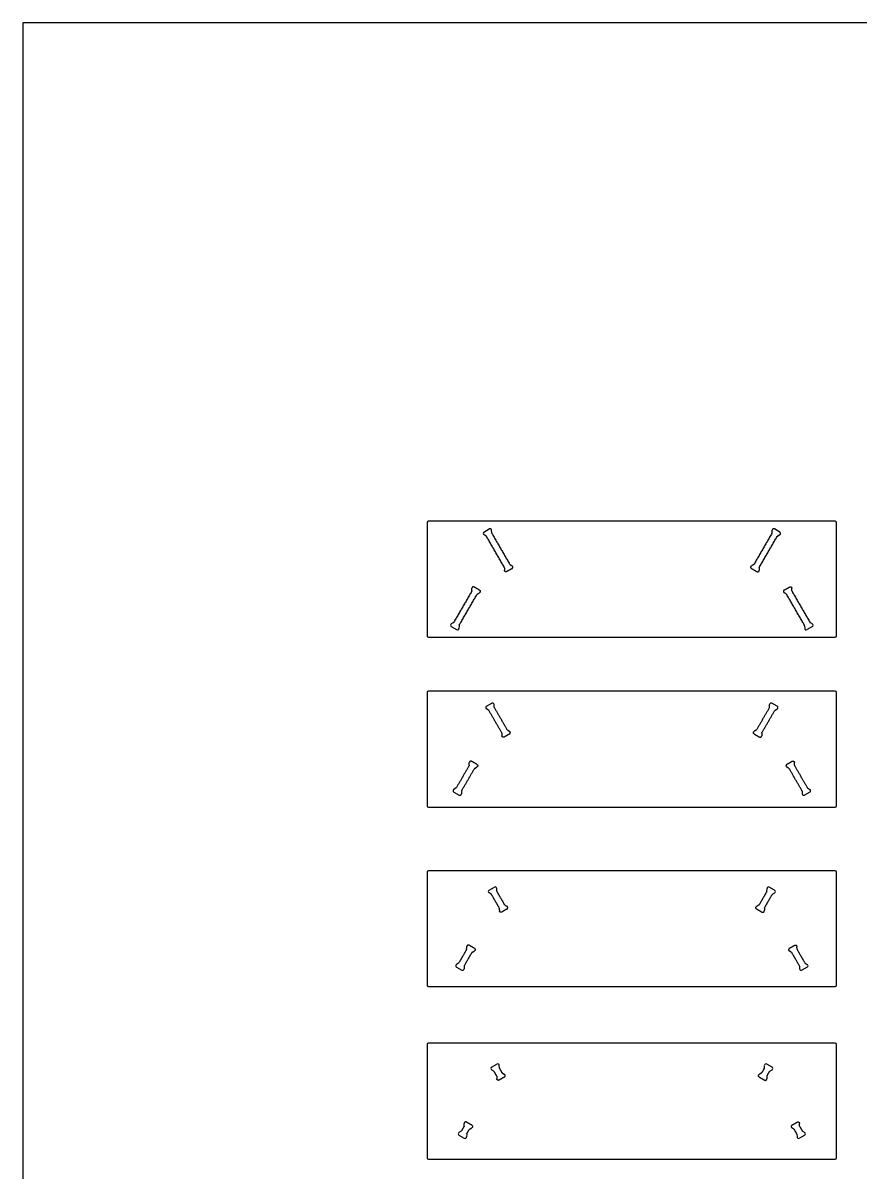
# Model space of a CAD drawing. Header units: millimetres. Extents: x -2942 to 5040, y -3942 to 2675.
# Drawn here: x -2942 to -489, y -695 to 2675 of the extents above; entities that cross this region are included whole.
import ezdxf

# ---------------------------------------------------------------- set-up
doc = ezdxf.new("R2010")
doc.units = ezdxf.units.MM
doc.header["$MEASUREMENT"] = 0
doc.layers.add('Default', color=18, linetype='Continuous', true_color=0x000000)
doc.layers.add('Layer 02', color=1, linetype='Continuous', true_color=0xff0000)

msp = doc.modelspace()

# ---------------------------------------------------------------- linework, layer by layer
at = {"layer": 'Default'}
for points in [[(-561.8, 1213.3), (-1753.8, 1213.3)], [(-1757.8, 1209.3), (-1757.8, 877.3)], [(-1591.3, 1181.9), (-1575.7, 1190.9)], [(-1568.6, 1179.3), (-1568.9, 1187.2)], [(-747, 1179.3), (-746.7, 1187.2)], [(-724.4, 1181.9), (-740, 1190.9)], [(-557.8, 877.3), (-557.8, 1209.3)], [(-1584.8, 1170), (-1591.4, 1174.2)], [(-730.9, 1170), (-724.2, 1174.2)], [(-1680.4, 916.5), (-1687, 912.3)], [(-635.2, 916.5), (-628.6, 912.3)], [(-1686.9, 904.6), (-1671.3, 895.6)], [(-1664.2, 907.2), (-1664.5, 899.3)], [(-651.4, 907.2), (-651.1, 899.3)], [(-628.8, 904.6), (-644.3, 895.6)], [(-1753.8, 873.3), (-561.8, 873.3)], [(-1757.8, 711.1), (-1757.8, 379.1)], [(-561.8, 715.1), (-1753.8, 715.1)], [(-557.8, 379.1), (-557.8, 711.1)], [(-1583.8, 670.8), (-1568.2, 679.8)], [(-1561.1, 668.2), (-1561.4, 676.1)], [(-754.5, 668.2), (-754.2, 676.1)], [(-731.9, 670.8), (-747.5, 679.8)], [(-1577.3, 658.9), (-1583.9, 663.1)], [(-738.4, 658.9), (-731.7, 663.1)], [(-1672.9, 431.4), (-1679.5, 427.2)], [(-1679.4, 419.5), (-1663.8, 410.5)], [(-1656.7, 422), (-1657, 414.2)], [(-658.9, 422), (-658.6, 414.2)], [(-636.3, 419.5), (-651.8, 410.5)], [(-642.7, 431.4), (-636.1, 427.2)], [(-1753.8, 375.1), (-561.8, 375.1)], [(-1757.8, 184.7), (-1757.8, -147.3)], [(-561.8, 188.7), (-1753.8, 188.7)], [(-557.8, -147.3), (-557.8, 184.7)], [(-1576.3, 131.4), (-1560.7, 140.4)], [(-1553.6, 128.8), (-1553.9, 136.7)], [(-762, 128.8), (-761.7, 136.7)], [(-739.4, 131.4), (-755, 140.4)], [(-1569.8, 119.5), (-1576.4, 123.7)], [(-745.9, 119.5), (-739.2, 123.7)], [(-1665.4, -82), (-1672, -86.3)], [(-1671.9, -93.9), (-1656.3, -102.9)], [(-1649.2, -91.4), (-1649.5, -99.2)], [(-666.4, -91.4), (-666.1, -99.2)], [(-643.8, -93.9), (-659.3, -102.9)], [(-650.2, -82), (-643.6, -86.3)], [(-1753.8, -151.3), (-561.8, -151.3)], [(-1757.8, -321), (-1757.8, -653)], [(-561.8, -317), (-1753.8, -317)], [(-557.8, -653), (-557.8, -321)], [(-1562.3, -399.3), (-1568.9, -395)], [(-1568.8, -387.4), (-1553.2, -378.4)], [(-1546.1, -389.9), (-1546.4, -382.1)], [(-769.5, -389.9), (-769.2, -382.1)], [(-746.9, -387.4), (-762.5, -378.4)], [(-753.4, -399.3), (-746.7, -395)], [(-1657.9, -574.8), (-1664.5, -579)], [(-1664.4, -586.7), (-1648.8, -595.7)], [(-1641.7, -584.1), (-1642, -592)], [(-673.9, -584.1), (-673.6, -592)], [(-651.3, -586.7), (-666.8, -595.7)], [(-657.7, -574.8), (-651.1, -579)], [(-1753.8, -657), (-561.8, -657)]]:
    msp.add_lwpolyline(points, dxfattribs=at)
for centre, radius, start, end in [((-1753.8, 1209.3), 4, 90, 180), ((-561.8, 1209.3), 4, 0, 90), ((-1589, 1178, -2.9), 4.5, 120, 237.6278), ((-1573.4, 1187, -2.9), 4.5, 2.3722, 120), ((-742.2, 1187, -2.9), 4.5, 60, 177.6278), ((-726.6, 1178, -2.9), 4.5, 302.3722, 60), ((-1586.4, 1167.5, -2.9), 3, 30, 57.6278), ((-1565.6, 1179.5, -2.9), 3, 182.3722, 210), ((-750, 1179.5, -2.9), 3, 330, 357.6278), ((-729.3, 1167.5, -2.9), 3, 122.3722, 150), ((-1684.6, 908.5, -2.9), 4.5, 122.3722, 240), ((-1682, 919.1, -2.9), 3, 302.3722, 330), ((-633.6, 919.1, -2.9), 3, 210, 237.6278), ((-631, 908.5, -2.9), 4.5, 300, 57.6278), ((-1753.8, 877.3), 4, 180, 270), ((-1669, 899.5, -2.9), 4.5, 240, 357.6278), ((-1661.2, 907.1, -2.9), 3, 150, 177.6278), ((-654.4, 907.1, -2.9), 3, 2.3722, 30), ((-646.6, 899.5, -2.9), 4.5, 182.3722, 300), ((-561.8, 877.3), 4, 270, 0), ((-1753.8, 711.1), 4, 90, 180), ((-561.8, 711.1), 4, 0, 90), ((-1565.9, 675.9, -2.9), 4.5, 2.3722, 120), ((-749.7, 675.9, -2.9), 4.5, 60, 177.6278), ((-1581.5, 666.9, -2.9), 4.5, 120, 237.6278), ((-1578.9, 656.3, -2.9), 3, 30, 57.6278), ((-1558.1, 668.3, -2.9), 3, 182.3722, 210), ((-757.5, 668.3, -2.9), 3, 330, 357.6278), ((-736.8, 656.3, -2.9), 3, 122.3722, 150), ((-734.1, 666.9, -2.9), 4.5, 302.3722, 60), ((-1677.1, 423.4, -2.9), 4.5, 122.3722, 240), ((-1674.5, 433.9, -2.9), 3, 302.3722, 330), ((-1661.5, 414.4, -2.9), 4.5, 240, 357.6278), ((-1653.7, 421.9, -2.9), 3, 150, 177.6278), ((-661.9, 421.9, -2.9), 3, 2.3722, 30), ((-654.1, 414.4, -2.9), 4.5, 182.3722, 300), ((-641.1, 433.9, -2.9), 3, 210, 237.6278), ((-638.5, 423.4, -2.9), 4.5, 300, 57.6278), ((-1753.8, 379.1), 4, 180, 270), ((-561.8, 379.1), 4, 270, 0), ((-1753.8, 184.7), 4, 90, 180), ((-561.8, 184.7), 4, 0, 90), ((-1558.4, 136.5, -2.9), 4.5, 2.3722, 120), ((-757.2, 136.5, -2.9), 4.5, 60, 177.6278), ((-1574, 127.5, -2.9), 4.5, 120, 237.6278), ((-1571.4, 116.9, -2.9), 3, 30, 57.6278), ((-1550.6, 128.9, -2.9), 3, 182.3722, 210), ((-765, 128.9, -2.9), 3, 330, 357.6278), ((-744.3, 116.9, -2.9), 3, 122.3722, 150), ((-741.6, 127.5, -2.9), 4.5, 302.3722, 60), ((-1669.6, -90.1, -2.9), 4.5, 122.3722, 240), ((-1667, -79.5, -2.9), 3, 302.3722, 330), ((-1654, -99.1, -2.9), 4.5, 240, 357.6278), ((-1646.2, -91.5, -2.9), 3, 150, 177.6278), ((-669.4, -91.5, -2.9), 3, 2.3722, 30), ((-661.6, -99.1, -2.9), 4.5, 182.3722, 300), ((-648.6, -79.5, -2.9), 3, 210, 237.6278), ((-646, -90.1, -2.9), 4.5, 300, 57.6278), ((-1753.8, -147.3), 4, 180, 270), ((-561.8, -147.3), 4, 270, 0), ((-1753.8, -321), 4, 90, 180), ((-561.8, -321), 4, 0, 90), ((-1566.5, -391.2, -2.9), 4.5, 120, 237.6278), ((-1563.9, -401.8, -2.9), 3, 30, 57.6278), ((-1550.9, -382.2, -2.9), 4.5, 2.3722, 120), ((-1543.1, -389.8, -2.9), 3, 182.3722, 210), ((-772.5, -389.8, -2.9), 3, 330, 357.6278), ((-764.7, -382.2, -2.9), 4.5, 60, 177.6278), ((-751.8, -401.8, -2.9), 3, 122.3722, 150), ((-749.1, -391.2, -2.9), 4.5, 302.3722, 60), ((-1662.1, -582.8, -2.9), 4.5, 122.3722, 240), ((-1659.5, -572.2, -2.9), 3, 302.3722, 330), ((-1646.5, -591.8, -2.9), 4.5, 240, 357.6278), ((-1638.7, -584.2, -2.9), 3, 150, 177.6278), ((-676.9, -584.2, -2.9), 3, 2.3722, 30), ((-669.1, -591.8, -2.9), 4.5, 182.3722, 300), ((-656.1, -572.2, -2.9), 3, 210, 237.6278), ((-653.5, -582.8, -2.9), 4.5, 300, 57.6278), ((-1753.8, -653), 4, 180, 270), ((-561.8, -653), 4, 270, 0)]:
    msp.add_arc(centre, radius, start, end, dxfattribs=at)
for points in [[(-1531.7, 1078.8, -2.9), (-1557.8, 1123.9, -2.9), (-1583.8, 1169, -2.9)], [(-1568.2, 1178, -2.9), (-1542.2, 1132.9, -2.9), (-1516.1, 1087.8, -2.9)], [(-747.4, 1178, -2.9), (-773.5, 1132.9, -2.9), (-799.5, 1087.8, -2.9)], [(-783.9, 1078.8, -2.9), (-757.9, 1123.9, -2.9), (-731.9, 1169, -2.9)], [(-1515.1, 1086.8, -2.9), (-1511.8, 1084.7, -2.9), (-1508.5, 1082.6, -2.9)], [(-800.5, 1086.8, -2.9), (-803.8, 1084.7, -2.9), (-807.1, 1082.6, -2.9)], [(-1531.3, 1077.4, -2.9), (-1531.2, 1073.5, -2.9), (-1531, 1069.6, -2.9)], [(-1508.7, 1074.9, -2.9), (-1516.5, 1070.4, -2.9), (-1524.3, 1065.9, -2.9)], [(-807, 1074.9, -2.9), (-799.2, 1070.4, -2.9), (-791.4, 1065.9, -2.9)], [(-784.3, 1077.4, -2.9), (-784.5, 1073.5, -2.9), (-784.6, 1069.6, -2.9)], [(-1627, 1009.1, -2.9), (-1626.8, 1013, -2.9), (-1626.6, 1017, -2.9)], [(-1604.3, 1011.7, -2.9), (-1612.1, 1016.2, -2.9), (-1619.9, 1020.7, -2.9)], [(-711.3, 1011.7, -2.9), (-703.5, 1016.2, -2.9), (-695.8, 1020.7, -2.9)], [(-688.7, 1009.1, -2.9), (-688.8, 1013, -2.9), (-689, 1017, -2.9)], [(-1627.4, 1007.7, -2.9), (-1653.4, 962.6, -2.9), (-1679.4, 917.6, -2.9)], [(-1663.8, 908.6, -2.9), (-1637.8, 953.6, -2.9), (-1611.8, 998.7, -2.9)], [(-1610.8, 999.8, -2.9), (-1607.5, 1001.9, -2.9), (-1604.1, 1004, -2.9)], [(-704.9, 999.8, -2.9), (-708.2, 1001.9, -2.9), (-711.5, 1004, -2.9)], [(-651.8, 908.6, -2.9), (-677.8, 953.6, -2.9), (-703.9, 998.7, -2.9)], [(-688.3, 1007.7, -2.9), (-662.3, 962.6, -2.9), (-636.2, 917.6, -2.9)], [(-1539.2, 593.7, -2.9), (-1557.8, 625.7, -2.9), (-1576.3, 657.8, -2.9)], [(-1560.7, 666.8, -2.9), (-1542.2, 634.7, -2.9), (-1523.6, 602.7, -2.9)], [(-754.9, 666.8, -2.9), (-773.5, 634.7, -2.9), (-792, 602.7, -2.9)], [(-776.4, 593.7, -2.9), (-757.9, 625.7, -2.9), (-739.4, 657.8, -2.9)], [(-1538.8, 592.3, -2.9), (-1538.7, 588.4, -2.9), (-1538.5, 584.4, -2.9)], [(-1516.2, 589.7, -2.9), (-1524, 585.2, -2.9), (-1531.8, 580.7, -2.9)], [(-1522.6, 601.6, -2.9), (-1519.3, 599.5, -2.9), (-1516, 597.4, -2.9)], [(-793, 601.6, -2.9), (-796.3, 599.5, -2.9), (-799.6, 597.4, -2.9)], [(-799.5, 589.7, -2.9), (-791.7, 585.2, -2.9), (-783.9, 580.7, -2.9)], [(-776.8, 592.3, -2.9), (-777, 588.4, -2.9), (-777.1, 584.4, -2.9)], [(-1634.5, 498, -2.9), (-1634.3, 501.9, -2.9), (-1634.1, 505.8, -2.9)], [(-1611.8, 500.6, -2.9), (-1619.6, 505.1, -2.9), (-1627.4, 509.6, -2.9)], [(-703.8, 500.6, -2.9), (-696, 505.1, -2.9), (-688.3, 509.6, -2.9)], [(-681.2, 498, -2.9), (-681.3, 501.9, -2.9), (-681.5, 505.8, -2.9)], [(-1634.9, 496.6, -2.9), (-1653.4, 464.5, -2.9), (-1671.9, 432.4, -2.9)], [(-1656.3, 423.4, -2.9), (-1637.8, 455.5, -2.9), (-1619.3, 487.6, -2.9)], [(-1618.3, 488.6, -2.9), (-1615, 490.7, -2.9), (-1611.6, 492.9, -2.9)], [(-697.4, 488.6, -2.9), (-700.7, 490.7, -2.9), (-704, 492.9, -2.9)], [(-659.3, 423.4, -2.9), (-677.8, 455.5, -2.9), (-696.4, 487.6, -2.9)], [(-680.8, 496.6, -2.9), (-662.3, 464.5, -2.9), (-643.7, 432.4, -2.9)], [(-1546.7, 80.2, -2.9), (-1557.8, 99.3, -2.9), (-1568.8, 118.4, -2.9)], [(-1553.2, 127.4, -2.9), (-1542.2, 108.3, -2.9), (-1531.1, 89.2, -2.9)], [(-762.4, 127.4, -2.9), (-773.5, 108.3, -2.9), (-784.5, 89.2, -2.9)], [(-768.9, 80.2, -2.9), (-757.9, 99.3, -2.9), (-746.9, 118.4, -2.9)], [(-1546.3, 78.8, -2.9), (-1546.2, 74.9, -2.9), (-1546, 71, -2.9)], [(-1523.7, 76.3, -2.9), (-1531.5, 71.8, -2.9), (-1539.3, 67.3, -2.9)], [(-1530.1, 88.2, -2.9), (-1526.8, 86.1, -2.9), (-1523.5, 84, -2.9)], [(-785.5, 88.2, -2.9), (-788.8, 86.1, -2.9), (-792.1, 84, -2.9)], [(-792, 76.3, -2.9), (-784.2, 71.8, -2.9), (-776.4, 67.3, -2.9)], [(-769.3, 78.8, -2.9), (-769.5, 74.9, -2.9), (-769.6, 71, -2.9)], [(-1642, -41.4, -2.9), (-1641.8, -37.5, -2.9), (-1641.6, -33.6, -2.9)], [(-1619.3, -38.9, -2.9), (-1627.1, -34.4, -2.9), (-1634.9, -29.9, -2.9)], [(-696.3, -38.9, -2.9), (-688.5, -34.4, -2.9), (-680.8, -29.9, -2.9)], [(-673.7, -41.4, -2.9), (-673.8, -37.5, -2.9), (-674, -33.6, -2.9)], [(-1642.4, -42.8, -2.9), (-1653.4, -61.9, -2.9), (-1664.4, -81, -2.9)], [(-1648.8, -90, -2.9), (-1637.8, -70.9, -2.9), (-1626.8, -51.8, -2.9)], [(-1625.8, -50.8, -2.9), (-1622.5, -48.7, -2.9), (-1619.1, -46.6, -2.9)], [(-689.9, -50.8, -2.9), (-693.2, -48.7, -2.9), (-696.5, -46.6, -2.9)], [(-666.8, -90, -2.9), (-677.8, -70.9, -2.9), (-688.9, -51.8, -2.9)], [(-673.3, -42.8, -2.9), (-662.3, -61.9, -2.9), (-651.2, -81, -2.9)], [(-1554.2, -412.5, -2.9), (-1557.8, -406.4, -2.9), (-1561.3, -400.3, -2.9)], [(-1545.7, -391.3, -2.9), (-1542.2, -397.4, -2.9), (-1538.6, -403.5, -2.9)], [(-769.9, -391.3, -2.9), (-773.5, -397.4, -2.9), (-777, -403.5, -2.9)], [(-761.4, -412.5, -2.9), (-757.9, -406.4, -2.9), (-754.4, -400.3, -2.9)], [(-1553.8, -413.9, -2.9), (-1553.7, -417.8, -2.9), (-1553.5, -421.7, -2.9)], [(-1531.2, -416.5, -2.9), (-1539, -421, -2.9), (-1546.8, -425.5, -2.9)], [(-1537.6, -404.6, -2.9), (-1534.3, -406.7, -2.9), (-1531, -408.8, -2.9)], [(-778, -404.6, -2.9), (-781.3, -406.7, -2.9), (-784.6, -408.8, -2.9)], [(-784.5, -416.5, -2.9), (-776.7, -421, -2.9), (-768.9, -425.5, -2.9)], [(-761.8, -413.9, -2.9), (-762, -417.8, -2.9), (-762.1, -421.7, -2.9)], [(-1649.9, -561.5, -2.9), (-1653.4, -567.6, -2.9), (-1656.9, -573.7, -2.9)], [(-1649.5, -560.1, -2.9), (-1649.3, -556.2, -2.9), (-1649.1, -552.3, -2.9)], [(-1626.8, -557.6, -2.9), (-1634.6, -553.1, -2.9), (-1642.4, -548.6, -2.9)], [(-1641.3, -582.7, -2.9), (-1637.8, -576.6, -2.9), (-1634.3, -570.5, -2.9)], [(-1633.3, -569.5, -2.9), (-1630, -567.4, -2.9), (-1626.6, -565.3, -2.9)], [(-682.4, -569.5, -2.9), (-685.7, -567.4, -2.9), (-689, -565.3, -2.9)], [(-688.8, -557.6, -2.9), (-681, -553.1, -2.9), (-673.3, -548.6, -2.9)], [(-674.3, -582.7, -2.9), (-677.8, -576.6, -2.9), (-681.4, -570.5, -2.9)], [(-666.2, -560.1, -2.9), (-666.3, -556.2, -2.9), (-666.5, -552.3, -2.9)], [(-665.8, -561.5, -2.9), (-662.3, -567.6, -2.9), (-658.7, -573.7, -2.9)]]:
    msp.add_open_spline(points, degree=2, dxfattribs=at)
for points in [[(-1531.3, 1077.4, -2.9), (-1531.4, 1078.2, -2.9), (-1531.7, 1078.8, -2.9)], [(-1515.1, 1086.8, -2.9), (-1515.8, 1087.2, -2.9), (-1516.1, 1087.8, -2.9)], [(-800.5, 1086.8, -2.9), (-799.9, 1087.2, -2.9), (-799.5, 1087.8, -2.9)], [(-784.3, 1077.4, -2.9), (-784.3, 1078.2, -2.9), (-783.9, 1078.8, -2.9)], [(-1627, 1009.1, -2.9), (-1627, 1008.4, -2.9), (-1627.4, 1007.7, -2.9)], [(-1610.8, 999.8, -2.9), (-1611.4, 999.4, -2.9), (-1611.8, 998.7, -2.9)], [(-704.9, 999.8, -2.9), (-704.2, 999.4, -2.9), (-703.9, 998.7, -2.9)], [(-688.7, 1009.1, -2.9), (-688.7, 1008.4, -2.9), (-688.3, 1007.7, -2.9)], [(-1538.8, 592.3, -2.9), (-1538.9, 593, -2.9), (-1539.2, 593.7, -2.9)], [(-1522.6, 601.6, -2.9), (-1523.3, 602, -2.9), (-1523.6, 602.7, -2.9)], [(-793, 601.6, -2.9), (-792.4, 602, -2.9), (-792, 602.7, -2.9)], [(-776.8, 592.3, -2.9), (-776.8, 593, -2.9), (-776.4, 593.7, -2.9)], [(-1634.5, 498, -2.9), (-1634.5, 497.2, -2.9), (-1634.9, 496.6, -2.9)], [(-1618.3, 488.6, -2.9), (-1618.9, 488.2, -2.9), (-1619.3, 487.6, -2.9)], [(-697.4, 488.6, -2.9), (-696.7, 488.2, -2.9), (-696.4, 487.6, -2.9)], [(-681.2, 498, -2.9), (-681.2, 497.2, -2.9), (-680.8, 496.6, -2.9)], [(-1546.3, 78.8, -2.9), (-1546.4, 79.6, -2.9), (-1546.7, 80.2, -2.9)], [(-1530.1, 88.2, -2.9), (-1530.8, 88.6, -2.9), (-1531.1, 89.2, -2.9)], [(-785.5, 88.2, -2.9), (-784.9, 88.6, -2.9), (-784.5, 89.2, -2.9)], [(-769.3, 78.8, -2.9), (-769.3, 79.6, -2.9), (-768.9, 80.2, -2.9)], [(-1642, -41.4, -2.9), (-1642, -42.2, -2.9), (-1642.4, -42.8, -2.9)], [(-1625.8, -50.8, -2.9), (-1626.4, -51.2, -2.9), (-1626.8, -51.8, -2.9)], [(-689.9, -50.8, -2.9), (-689.2, -51.2, -2.9), (-688.9, -51.8, -2.9)], [(-673.7, -41.4, -2.9), (-673.7, -42.2, -2.9), (-673.3, -42.8, -2.9)], [(-1537.6, -404.6, -2.9), (-1538.3, -404.2, -2.9), (-1538.6, -403.5, -2.9)], [(-778, -404.6, -2.9), (-777.4, -404.2, -2.9), (-777, -403.5, -2.9)], [(-1553.8, -413.9, -2.9), (-1553.9, -413.2, -2.9), (-1554.2, -412.5, -2.9)], [(-761.8, -413.9, -2.9), (-761.8, -413.2, -2.9), (-761.4, -412.5, -2.9)], [(-1649.5, -560.1, -2.9), (-1649.5, -560.9, -2.9), (-1649.9, -561.5, -2.9)], [(-1633.3, -569.5, -2.9), (-1633.9, -569.9, -2.9), (-1634.3, -570.5, -2.9)], [(-682.4, -569.5, -2.9), (-681.7, -569.9, -2.9), (-681.4, -570.5, -2.9)], [(-666.2, -560.1, -2.9), (-666.2, -560.9, -2.9), (-665.8, -561.5, -2.9)]]:
    msp.add_rational_spline(points, [1, 0.971076313064, 1], degree=2, dxfattribs=at)
for points in [[(-1508.7, 1074.9, -2.9), (-1506.5, 1076.1, -2.9), (-1506.4, 1078.7, -2.9), (-1506.4, 1081.2, -2.9), (-1508.5, 1082.6, -2.9)], [(-807, 1074.9, -2.9), (-809.2, 1076.1, -2.9), (-809.2, 1078.7, -2.9), (-809.3, 1081.2, -2.9), (-807.1, 1082.6, -2.9)], [(-1524.3, 1065.9, -2.9), (-1526.5, 1064.6, -2.9), (-1528.7, 1065.8, -2.9), (-1530.9, 1067, -2.9), (-1531, 1069.6, -2.9)], [(-791.4, 1065.9, -2.9), (-789.2, 1064.6, -2.9), (-787, 1065.8, -2.9), (-784.7, 1067, -2.9), (-784.6, 1069.6, -2.9)], [(-1619.9, 1020.7, -2.9), (-1622.1, 1021.9, -2.9), (-1624.3, 1020.7, -2.9), (-1626.5, 1019.5, -2.9), (-1626.6, 1017, -2.9)], [(-1604.3, 1011.7, -2.9), (-1602.1, 1010.4, -2.9), (-1602, 1007.9, -2.9), (-1602, 1005.3, -2.9), (-1604.1, 1004, -2.9)], [(-711.3, 1011.7, -2.9), (-713.5, 1010.4, -2.9), (-713.6, 1007.9, -2.9), (-713.6, 1005.3, -2.9), (-711.5, 1004, -2.9)], [(-695.8, 1020.7, -2.9), (-693.6, 1021.9, -2.9), (-691.3, 1020.7, -2.9), (-689.1, 1019.5, -2.9), (-689, 1017, -2.9)], [(-1531.8, 580.7, -2.9), (-1534, 579.4, -2.9), (-1536.2, 580.7, -2.9), (-1538.4, 581.9, -2.9), (-1538.5, 584.4, -2.9)], [(-1516.2, 589.7, -2.9), (-1514, 591, -2.9), (-1513.9, 593.5, -2.9), (-1513.9, 596.1, -2.9), (-1516, 597.4, -2.9)], [(-799.5, 589.7, -2.9), (-801.7, 591, -2.9), (-801.7, 593.5, -2.9), (-801.8, 596.1, -2.9), (-799.6, 597.4, -2.9)], [(-783.9, 580.7, -2.9), (-781.7, 579.4, -2.9), (-779.5, 580.7, -2.9), (-777.2, 581.9, -2.9), (-777.1, 584.4, -2.9)], [(-1627.4, 509.6, -2.9), (-1629.6, 510.8, -2.9), (-1631.8, 509.6, -2.9), (-1634, 508.4, -2.9), (-1634.1, 505.8, -2.9)], [(-688.3, 509.6, -2.9), (-686.1, 510.8, -2.9), (-683.8, 509.6, -2.9), (-681.6, 508.4, -2.9), (-681.5, 505.8, -2.9)], [(-1611.8, 500.6, -2.9), (-1609.6, 499.3, -2.9), (-1609.5, 496.7, -2.9), (-1609.5, 494.2, -2.9), (-1611.6, 492.9, -2.9)], [(-703.8, 500.6, -2.9), (-706, 499.3, -2.9), (-706.1, 496.7, -2.9), (-706.1, 494.2, -2.9), (-704, 492.9, -2.9)], [(-1539.3, 67.3, -2.9), (-1541.5, 66, -2.9), (-1543.7, 67.2, -2.9), (-1545.9, 68.5, -2.9), (-1546, 71, -2.9)], [(-1523.7, 76.3, -2.9), (-1521.5, 77.6, -2.9), (-1521.4, 80.1, -2.9), (-1521.4, 82.6, -2.9), (-1523.5, 84, -2.9)], [(-792, 76.3, -2.9), (-794.2, 77.6, -2.9), (-794.2, 80.1, -2.9), (-794.3, 82.6, -2.9), (-792.1, 84, -2.9)], [(-776.4, 67.3, -2.9), (-774.2, 66, -2.9), (-772, 67.2, -2.9), (-769.7, 68.5, -2.9), (-769.6, 71, -2.9)], [(-1634.9, -29.9, -2.9), (-1637.1, -28.6, -2.9), (-1639.3, -29.8, -2.9), (-1641.5, -31, -2.9), (-1641.6, -33.6, -2.9)], [(-680.8, -29.9, -2.9), (-678.6, -28.6, -2.9), (-676.3, -29.8, -2.9), (-674.1, -31, -2.9), (-674, -33.6, -2.9)], [(-1619.3, -38.9, -2.9), (-1617.1, -40.1, -2.9), (-1617, -42.7, -2.9), (-1617, -45.2, -2.9), (-1619.1, -46.6, -2.9)], [(-696.3, -38.9, -2.9), (-698.5, -40.1, -2.9), (-698.6, -42.7, -2.9), (-698.6, -45.2, -2.9), (-696.5, -46.6, -2.9)], [(-1546.8, -425.5, -2.9), (-1549, -426.7, -2.9), (-1551.2, -425.5, -2.9), (-1553.4, -424.3, -2.9), (-1553.5, -421.7, -2.9)], [(-1531.2, -416.5, -2.9), (-1529, -415.2, -2.9), (-1528.9, -412.7, -2.9), (-1528.9, -410.1, -2.9), (-1531, -408.8, -2.9)], [(-784.5, -416.5, -2.9), (-786.7, -415.2, -2.9), (-786.7, -412.7, -2.9), (-786.8, -410.1, -2.9), (-784.6, -408.8, -2.9)], [(-768.9, -425.5, -2.9), (-766.7, -426.7, -2.9), (-764.5, -425.5, -2.9), (-762.2, -424.3, -2.9), (-762.1, -421.7, -2.9)], [(-1642.4, -548.6, -2.9), (-1644.6, -547.3, -2.9), (-1646.8, -548.5, -2.9), (-1649, -549.8, -2.9), (-1649.1, -552.3, -2.9)], [(-1626.8, -557.6, -2.9), (-1624.6, -558.9, -2.9), (-1624.5, -561.4, -2.9), (-1624.5, -563.9, -2.9), (-1626.6, -565.3, -2.9)], [(-688.8, -557.6, -2.9), (-691, -558.9, -2.9), (-691.1, -561.4, -2.9), (-691.1, -563.9, -2.9), (-689, -565.3, -2.9)], [(-673.3, -548.6, -2.9), (-671.1, -547.3, -2.9), (-668.8, -548.5, -2.9), (-666.6, -549.8, -2.9), (-666.5, -552.3, -2.9)]]:
    msp.add_rational_spline(points, [1, 0.871154179895, 1, 0.871154179895, 1], degree=2, knots=[28.274334, 28.274334, 28.274334, 32.893568, 32.893568, 37.512803, 37.512803, 37.512803], dxfattribs=at)
at = {"layer": 'Layer 02'}
msp.add_lwpolyline([(-2942.1, -3941.5), (5039.5, -3941.5), (5039.5, 2674.8), (-2942.1, 2674.8)], close=True, dxfattribs=at)

doc.saveas('drawing.dxf')
